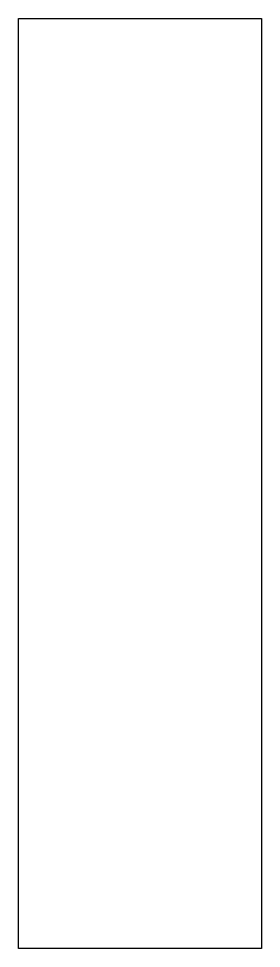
# Model space of a CAD drawing. Extents: x 40 to 108, y -298 to -40.
import ezdxf

# ---------------------------------------------------------------- set-up
doc = ezdxf.new("R2010")
doc.units = 0
doc.layers.add('BLACK', color=7, linetype='CONTINUOUS')

msp = doc.modelspace()

# ---------------------------------------------------------------- linework, layer by layer
at = {"layer": 'BLACK', "linetype": 'CONTINUOUS'}
for p, q in [((40, -40), (107.5, -40)), ((40, -298), (40, -40)), ((107.5, -40), (107.5, -298)), ((107.5, -298), (40, -298))]:
    msp.add_line(p, q, dxfattribs=at)

doc.saveas('drawing.dxf')
